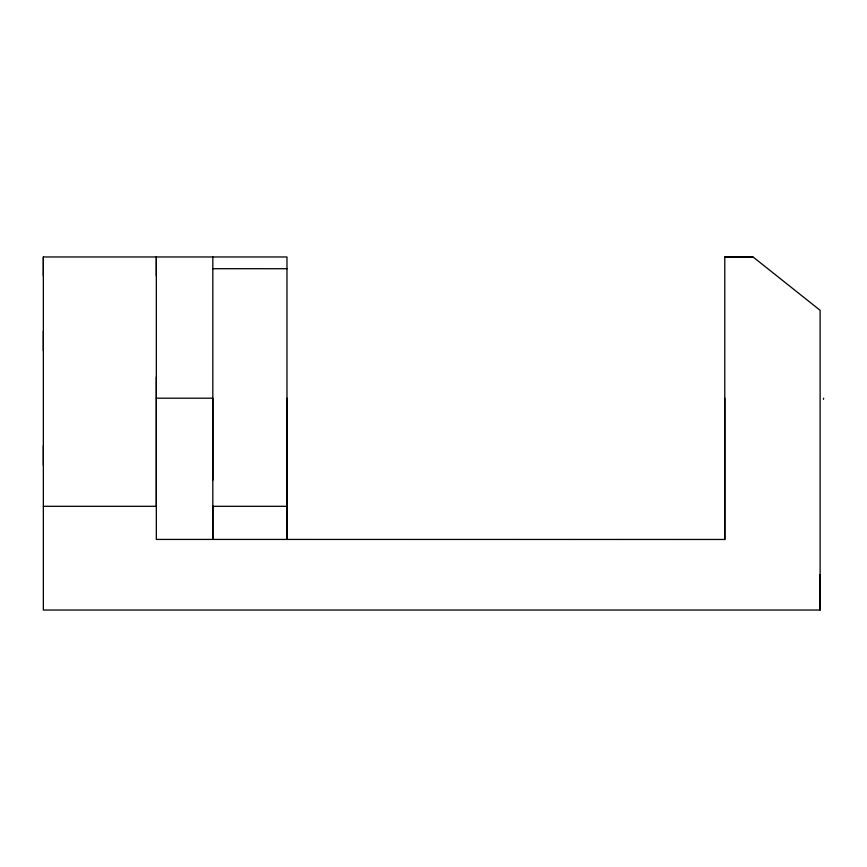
<?xml version="1.0" encoding="UTF-8"?>
<svg xmlns="http://www.w3.org/2000/svg" width="867" height="867" viewBox="0 0 867 867"><rect width="100%" height="100%" fill="white"/><g stroke="black" fill="none" stroke-linecap="round" stroke-linejoin="round"><path stroke-width="1.3" d="M286.977 539.361L286.977 256.968L43.35 256.968L43.35 610.043L820.117 610.043L820.128 310.31L753.044 256.957L724.79 256.957L724.779 539.567M212.827 539.426L212.827 506.306L286.977 506.306M212.827 480.112L212.827 256.968M823.433 399.308L823.65 398.202M752.849 257L724.79 257.011M212.838 268.705L286.988 268.716M156.331 398.202L212.827 398.202L212.827 539.057M43.35 506.306L156.331 506.306L156.331 256.968L156.331 275.944M820.03 574.702L820.117 610.032M724.79 398.235L724.79 539.469L156.331 539.426L156.331 377.015M286.977 398.202L286.977 539.426M43.35 256.968L43.35 275.944M43.35 331.118L43.35 350.767M43.35 445.638L43.35 465.286"/></g></svg>
